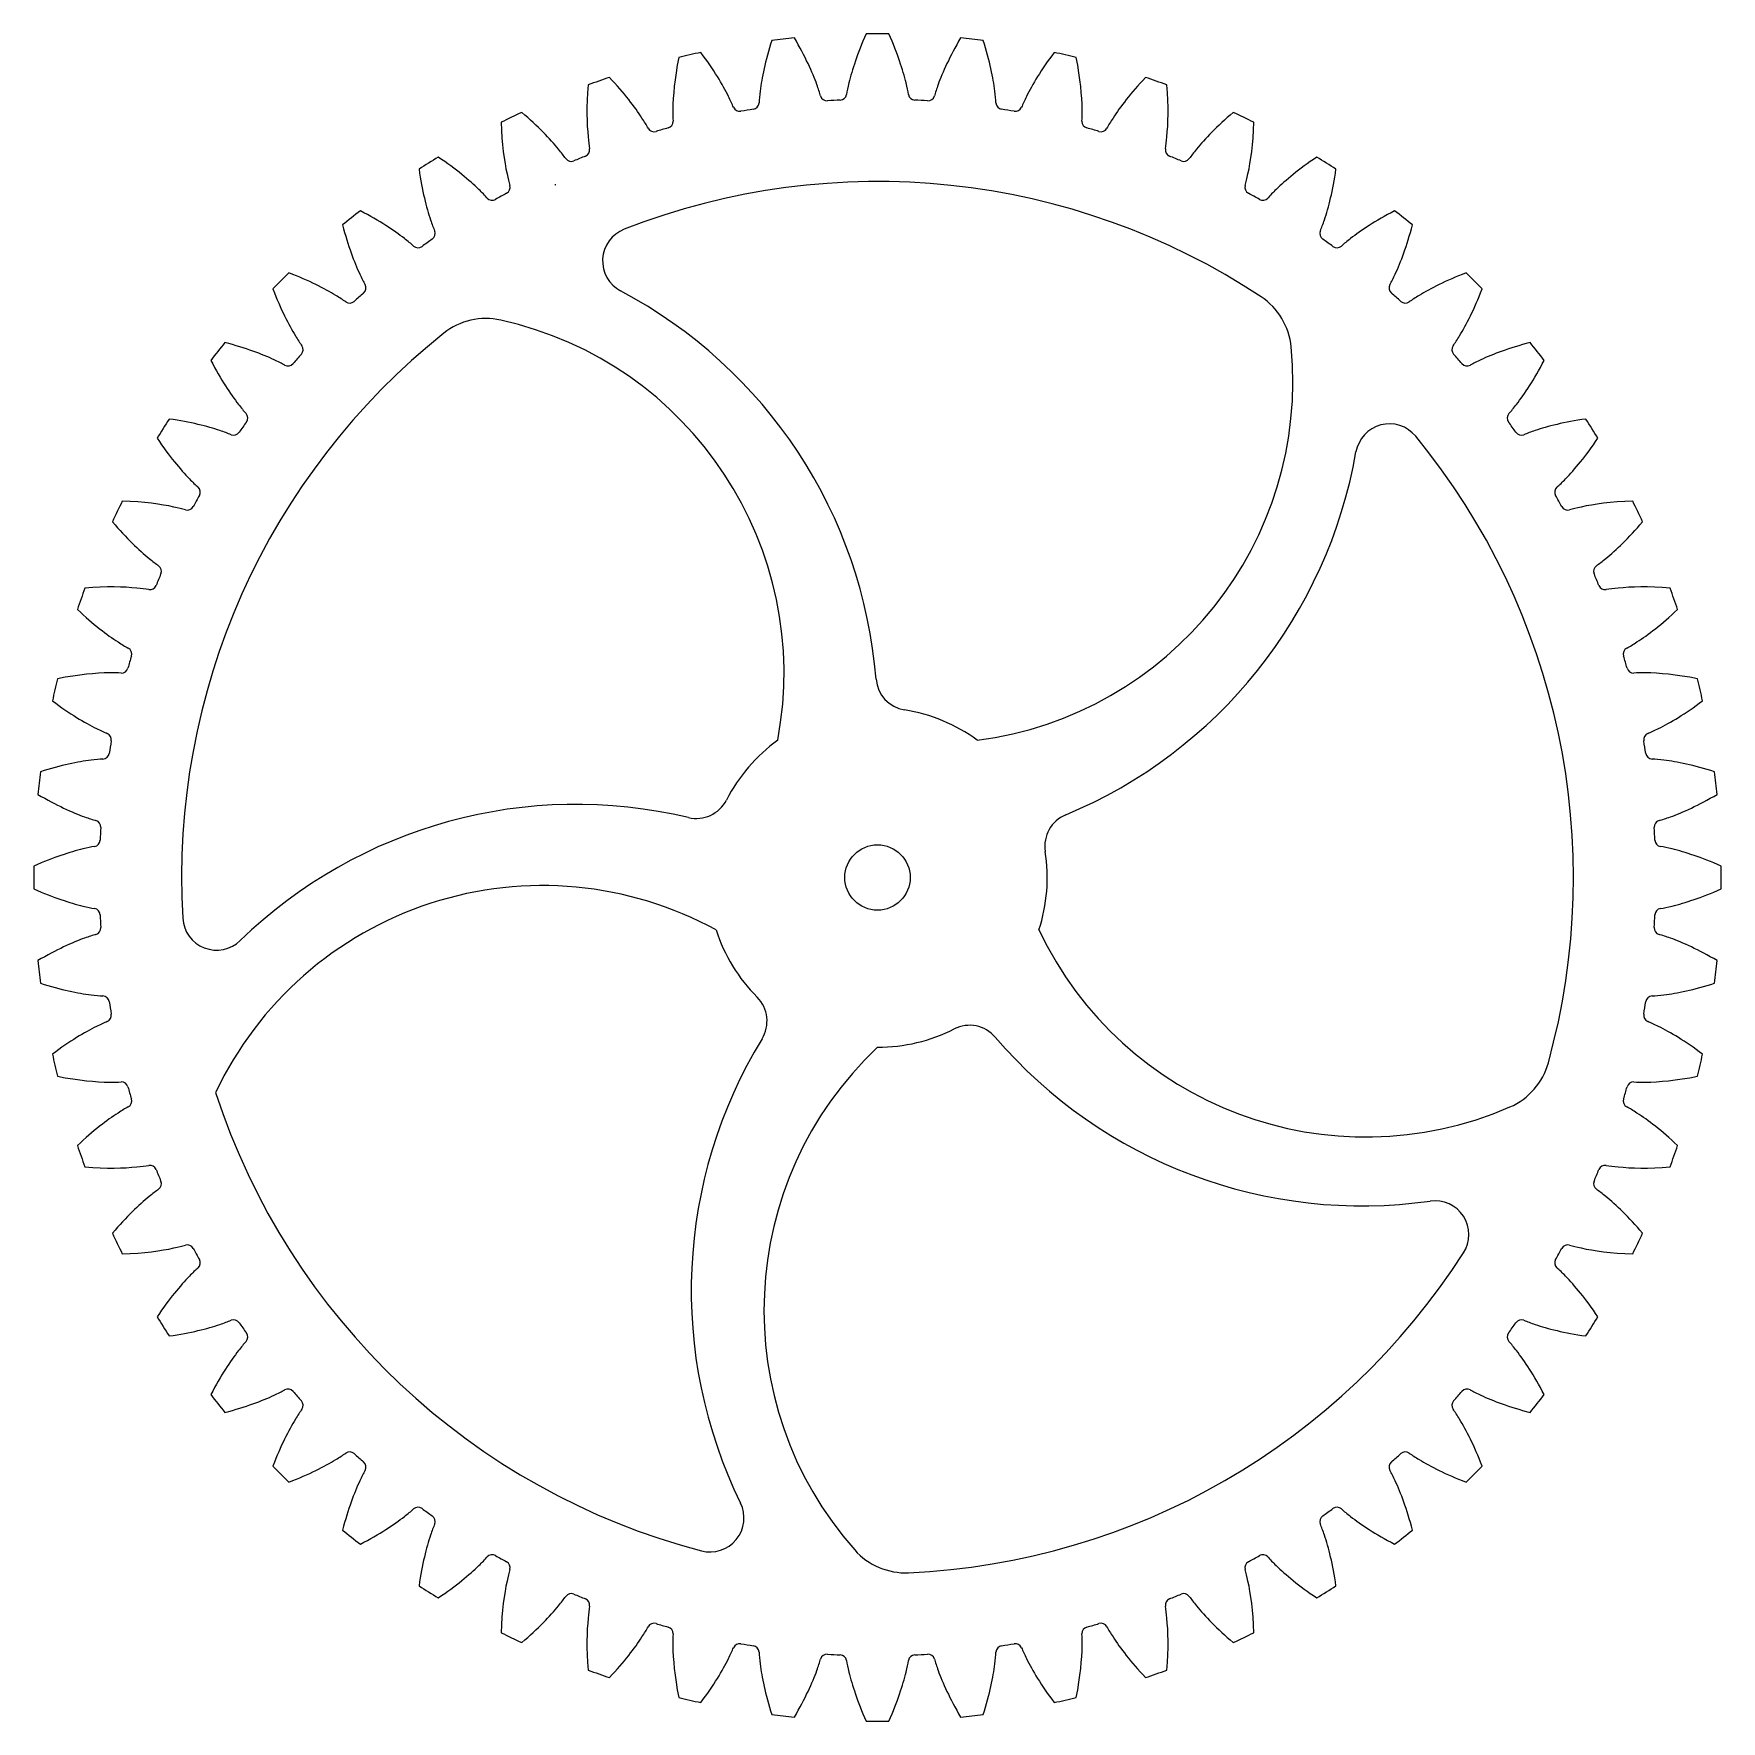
# Model space of a CAD drawing. Header units: millimetres. Extents: x -49.7 to 49.7, y 10.3 to 109.7.
import ezdxf

# ---------------------------------------------------------------- set-up
doc = ezdxf.new("R2010")
doc.units = ezdxf.units.MM
doc.layers.get('0').update_dxf_attribs({"linetype": 'CONTINUOUS'})

msp = doc.modelspace()

# ---------------------------------------------------------------- linework, layer by layer
msp.add_circle((0, 60), 1.925)
for centre, radius, start, end in [((0, 60), 49.707, 95.65641, 97.20073), ((0, 60), 49.707, 89.22784, 90.77216), ((0, 60), 49.707, 82.79927, 84.34359), ((0, 60), 49.707, 102.08498, 103.6293), ((0, 60), 49.707, 76.3707, 77.91502), ((0, 60), 49.707, 108.51355, 110.05788), ((0, 60), 49.707, 69.94212, 71.48645), ((-7.378, 105.657), 0.4, 279.17994, 356.35907), ((-2.966, 106.154), 0.4, 196.49808, 273.6772), ((0, 60), 45.85, 92.7513, 93.67727), ((-2.22, 106.196), 0.4, 272.75137, 349.9305), ((2.22, 106.196), 0.4, 190.0695, 267.24863), ((0, 60), 45.85, 86.32273, 87.2487), ((2.966, 106.154), 0.4, 266.3228, 343.50192), ((7.378, 105.657), 0.4, 183.64093, 260.82006), ((0, 60), 49.707, 114.94212, 116.48645), ((-12.444, 104.544), 0.4, -74.39149, 2.78764), ((-8.115, 105.532), 0.4, 202.92665, 280.10578), ((0, 60), 45.85, 99.17987, 100.10584), ((0, 60), 45.85, 79.89416, 80.82013), ((8.115, 105.532), 0.4, 259.89422, 337.07335), ((12.444, 104.544), 0.4, 177.21236, 254.39149), ((0, 60), 49.707, 63.51355, 65.05788), ((-13.162, 104.337), 0.4, 209.35522, 286.53435), ((0, 60), 45.85, 105.60844, 106.53442), ((0, 60), 45.85, 73.46558, 74.39156), ((13.162, 104.337), 0.4, 253.46565, 330.64478), ((0, 60), 49.707, 121.3707, 122.91502), ((0, 60), 45.85, 112.03701, 112.96299), ((-17.353, 102.871), 0.4, -67.96292, 9.21621), ((17.353, 102.871), 0.4, 170.78379, 247.96292), ((0, 60), 45.85, 67.03701, 67.96299), ((0, 60), 49.707, 57.08498, 58.6293), ((-18.044, 102.585), 0.4, 215.78379, 292.96292), ((18.044, 102.585), 0.4, 247.03708, 324.21621), ((-22.044, 100.658), 0.4, -61.53435, 15.64478), ((-18.812, 100.44), 0.4, 110.28259, 120.32262), ((0, 60), 41, 56.56078, 111.34786), ((22.044, 100.658), 0.4, 164.35522, 241.53435), ((-22.698, 100.297), 0.4, 222.21236, 299.39149), ((0, 60), 45.85, 118.46558, 119.39156), ((0, 60), 45.85, 60.60844, 61.53442), ((22.698, 100.297), 0.4, 240.60851, 317.78764), ((0, 60), 49.707, 127.79927, 129.34359), ((0, 60), 49.707, 50.65641, 52.20073), ((0, 60), 45.85, 124.89416, 125.82013), ((-26.458, 97.934), 0.4, -55.10578, 22.07335), ((-14.197, 96.324), 2, 111.34786, 242.11014), ((26.458, 97.934), 0.4, 157.92665, 235.10578), ((0, 60), 45.85, 54.17987, 55.10584), ((-27.067, 97.502), 0.4, 228.64093, 305.82006), ((27.067, 97.502), 0.4, 234.17994, 311.35907), ((0, 60), 49.707, 134.22784, 135.77216), ((0, 60), 49.707, 44.22784, 45.77216), ((-30.539, 94.734), 0.4, -48.6772, 28.50192), ((-28.438, 69.416), 28.444, 4.58009, 62.11014), ((30.539, 94.734), 0.4, 151.49808, 228.6772), ((-31.096, 94.235), 0.4, 235.0695, 312.24863), ((0, 60), 45.85, 131.32273, 132.2487), ((20.389, 90.875), 4, 5.48156, 56.56078), ((0, 60), 45.85, 47.7513, 48.67727), ((31.096, 94.235), 0.4, 227.75137, 304.9305), ((-23.064, 88.932), 4, 77.48156, 128.56078), ((-26.815, 72.038), 21.306, -10.67711, 77.48156), ((0, 60), 41, 128.56078, 183.34786), ((0, 60), 49.707, 140.65641, 142.20073), ((0, 60), 49.707, 37.79927, 39.34359), ((0, 60), 45.85, 137.7513, 138.67727), ((-34.235, 91.096), 0.4, -42.24863, 34.9305), ((3.162, 89.222), 21.306, -82.67711, 5.48156), ((34.235, 91.096), 0.4, 145.0695, 222.24863), ((0, 60), 45.85, 41.32273, 42.2487), ((-34.734, 90.539), 0.4, 241.49808, 318.6772), ((34.734, 90.539), 0.4, 221.3228, 298.50192), ((0, 60), 49.707, 147.08498, 148.6293), ((0, 60), 45.85, 144.17987, 145.10584), ((-37.502, 87.067), 0.4, -35.82006, 41.35907), ((30.159, 84.727), 2, 39.34786, 170.11014), ((37.502, 87.067), 0.4, 138.64093, 215.82006), ((0, 60), 45.85, 34.89416, 35.82013), ((0, 60), 49.707, 31.3707, 32.91502), ((-37.934, 86.458), 0.4, 247.92665, 325.10578), ((0, 60), 41, -15.43922, 39.34786), ((37.934, 86.458), 0.4, 214.89422, 292.07335), ((0.167, 89.956), 28.444, 292.58009, 350.11014), ((-40.297, 82.698), 0.4, -29.39149, 47.78764), ((40.297, 82.698), 0.4, 132.21236, 209.39149), ((0, 60), 49.707, 153.51355, 155.05788), ((-40.658, 82.044), 0.4, 254.35522, 331.53435), ((0, 60), 45.85, 150.60844, 151.53442), ((0, 60), 45.85, 28.46558, 29.39156), ((40.658, 82.044), 0.4, 208.46565, 285.64478), ((0, 60), 49.707, 24.94212, 26.48645), ((0, 60), 45.85, 157.03701, 157.96299), ((-42.585, 78.044), 0.4, -22.96292, 54.21621), ((42.585, 78.044), 0.4, 125.78379, 202.96292), ((0, 60), 45.85, 22.03701, 22.96299), ((0, 60), 49.707, 159.94212, 161.48645), ((-42.871, 77.353), 0.4, 260.78379, 337.96292), ((42.871, 77.353), 0.4, 202.03708, 279.21621), ((0, 60), 49.707, 18.51355, 20.05788), ((0, 60), 45.85, 163.46558, 164.39156), ((-44.337, 73.162), 0.4, -16.53435, 60.64478), ((44.337, 73.162), 0.4, 119.35522, 196.53435), ((0, 60), 45.85, 15.60844, 16.53442), ((0, 60), 49.707, 166.3707, 167.91502), ((-44.544, 72.444), 0.4, 267.21236, 344.39149), ((1.909, 71.847), 2, 184.58009, 260.8474), ((44.544, 72.444), 0.4, 195.60851, 272.78764), ((0, 60), 49.707, 12.08498, 13.6293), ((0, 60), 10, 54, 80.8474), ((-45.532, 68.115), 0.4, -10.10578, 67.07335), ((0, 60), 45.85, 169.89416, 170.82013), ((0, 60), 10, 126, 152.8474), ((45.532, 68.115), 0.4, 112.92665, 190.10578), ((0, 60), 45.85, 9.17987, 10.10584), ((-45.657, 67.378), 0.4, 273.64093, 350.82006), ((45.657, 67.378), 0.4, 189.17994, 266.35907), ((0, 60), 49.707, 172.79927, 174.34359), ((0, 60), 49.707, 5.65641, 7.20073), ((-17.743, 35.864), 28.444, 76.58009, 134.11014), ((-10.678, 65.476), 2, 256.58009, 332.8474), ((11.857, 61.846), 2, 112.58009, 188.8474), ((-46.154, 62.966), 0.4, -3.6772, 73.50192), ((0, 60), 45.85, 176.32273, 177.2487), ((46.154, 62.966), 0.4, 106.49808, 183.6772), ((0, 60), 45.85, 2.7513, 3.67727), ((-46.196, 62.22), 0.4, 280.0695, 357.24863), ((46.196, 62.22), 0.4, 182.75137, 259.9305), ((0, 60), 49.707, 179.22784, 180.77216), ((0, 60), 10, -18, 8.8474), ((0, 60), 49.707, -0.77216, 0.77216), ((-19.735, 38.217), 21.306, 61.32289, 154.67711), ((-46.196, 57.78), 0.4, 2.75137, 79.9305), ((0, 60), 45.85, 182.7513, 183.67727), ((0, 60), 45.85, 356.32273, 357.2487), ((46.196, 57.78), 0.4, 100.0695, 177.24863), ((-46.154, 57.034), 0.4, -73.50192, 3.6772), ((-38.933, 57.722), 2, 183.34786, 314.11014), ((0, 60), 10, 198, 224.8474), ((28.769, 66.023), 21.306, 205.32289, 293.48156), ((46.154, 57.034), 0.4, 176.3228, 253.50192), ((0, 60), 49.707, 185.65641, 187.20073), ((0, 60), 49.707, 352.79927, 354.34359), ((-45.657, 52.622), 0.4, 9.17994, 86.35907), ((-8.508, 51.537), 2, -31.41991, 44.8474), ((45.657, 52.622), 0.4, 93.64093, 170.82006), ((-45.532, 51.885), 0.4, -67.07335, 10.10578), ((0, 60), 45.85, 189.17987, 190.10584), ((45.532, 51.885), 0.4, 169.89422, 247.07335), ((0, 60), 45.85, 349.89416, 350.82013), ((0, 60), 10, 270, 296.8474), ((5.419, 49.293), 2, 40.58009, 116.8474), ((17.472, 35.667), 28.444, 148.58009, 206.11014), ((14.618, 34.5), 21.306, 133.32289, 221.48156), ((28.542, 69.098), 28.444, 220.58009, 278.11014), ((0, 60), 49.707, 192.08498, 193.6293), ((35.665, 50.15), 4, 293.48156, 344.56078), ((0, 60), 49.707, 346.3707, 347.91502), ((-44.544, 47.556), 0.4, 15.60851, 92.78764), ((44.544, 47.556), 0.4, 87.21236, 164.39149), ((0, 60), 45.85, 195.60844, 196.53442), ((-44.337, 46.838), 0.4, -60.64478, 16.53435), ((0, 60), 41, 198, 255.34786), ((44.337, 46.838), 0.4, 163.46565, 240.64478), ((0, 60), 45.85, 343.46558, 344.39156), ((0, 60), 49.707, 198.51355, 200.05788), ((0, 60), 49.707, 339.94212, 341.48645), ((-42.871, 42.647), 0.4, 22.03708, 99.21621), ((0, 60), 45.85, 202.03701, 202.96299), ((0, 60), 45.85, 337.03701, 337.96299), ((42.871, 42.647), 0.4, 80.78379, 157.96292), ((-42.585, 41.956), 0.4, -54.21621, 22.96292), ((42.585, 41.956), 0.4, 157.03708, 234.21621), ((32.837, 38.958), 2, -32.65214, 98.11014), ((0, 60), 49.707, 204.94212, 206.48645), ((0, 60), 49.707, 333.51355, 335.05788), ((-40.658, 37.956), 0.4, 28.46565, 105.64478), ((0, 60), 45.85, 208.46558, 209.39156), ((0, 60), 41, 272.56078, 327.34786), ((0, 60), 45.85, 330.60844, 331.53442), ((40.658, 37.956), 0.4, 74.35522, 151.53435), ((-40.297, 37.302), 0.4, -47.78764, 29.39149), ((40.297, 37.302), 0.4, 150.60851, 227.78764), ((0, 60), 49.707, 211.3707, 212.91502), ((-37.934, 33.542), 0.4, 34.89422, 112.07335), ((37.934, 33.542), 0.4, 67.92665, 145.10578), ((0, 60), 49.707, 327.08498, 328.6293), ((0, 60), 45.85, 214.89416, 215.82013), ((-37.502, 32.933), 0.4, -41.35907, 35.82006), ((37.502, 32.933), 0.4, 144.17994, 221.35907), ((0, 60), 45.85, 324.17987, 325.10584), ((-34.734, 29.461), 0.4, 41.3228, 118.50192), ((34.734, 29.461), 0.4, 61.49808, 138.6772), ((0, 60), 49.707, 217.79927, 219.34359), ((0, 60), 45.85, 221.32273, 222.2487), ((-34.235, 28.904), 0.4, -34.9305, 42.24863), ((34.235, 28.904), 0.4, 137.75137, 214.9305), ((0, 60), 45.85, 317.7513, 318.67727), ((0, 60), 49.707, 320.65641, 322.20073), ((-31.096, 25.765), 0.4, 47.75137, 124.9305), ((0, 60), 45.85, 227.7513, 228.67727), ((0, 60), 45.85, 311.32273, 312.2487), ((31.096, 25.765), 0.4, 55.0695, 132.24863), ((0, 60), 49.707, 224.22784, 225.77216), ((-30.539, 25.266), 0.4, -28.50192, 48.6772), ((30.539, 25.266), 0.4, 131.3228, 208.50192), ((0, 60), 49.707, 314.22784, 315.77216), ((-27.067, 22.498), 0.4, 54.17994, 131.35907), ((-9.865, 22.268), 2, -104.65214, 26.11014), ((27.067, 22.498), 0.4, 48.64093, 125.82006), ((0, 60), 45.85, 234.17987, 235.10584), ((-26.458, 22.066), 0.4, -22.07335, 55.10578), ((26.458, 22.066), 0.4, 124.89422, 202.07335), ((0, 60), 45.85, 304.89416, 305.82013), ((0, 60), 49.707, 230.65641, 232.20073), ((0, 60), 49.707, 307.79927, 309.34359), ((-22.698, 19.703), 0.4, 60.60851, 137.78764), ((0, 60), 45.85, 240.60844, 241.53442), ((1.653, 23.037), 4, 221.48156, 272.56078), ((0, 60), 45.85, 298.46558, 299.39156), ((22.698, 19.703), 0.4, 42.21236, 119.39149), ((-22.044, 19.342), 0.4, -15.64478, 61.53435), ((22.044, 19.342), 0.4, 118.46565, 195.64478), ((0, 60), 49.707, 237.08498, 238.6293), ((0, 60), 49.707, 301.3707, 302.91502), ((-18.044, 17.415), 0.4, 67.03708, 144.21621), ((0, 60), 45.85, 247.03701, 247.96299), ((-17.353, 17.129), 0.4, -9.21621, 67.96292), ((17.353, 17.129), 0.4, 112.03708, 189.21621), ((0, 60), 45.85, 292.03701, 292.96299), ((18.044, 17.415), 0.4, 35.78379, 112.96292), ((-13.162, 15.663), 0.4, 73.46565, 150.64478), ((0, 60), 45.85, 253.46558, 254.39156), ((0, 60), 45.85, 285.60844, 286.53442), ((13.162, 15.663), 0.4, 29.35522, 106.53435), ((0, 60), 49.707, 243.51355, 245.05788), ((-12.444, 15.456), 0.4, -2.78764, 74.39149), ((12.444, 15.456), 0.4, 105.60851, 182.78764), ((0, 60), 49.707, 294.94212, 296.48645), ((-8.115, 14.468), 0.4, 79.89422, 157.07335), ((0, 60), 45.85, 259.89416, 260.82013), ((-7.378, 14.343), 0.4, 3.64093, 80.82006), ((-2.966, 13.846), 0.4, 86.3228, 163.50192), ((0, 60), 45.85, 266.32273, 267.2487), ((-2.22, 13.804), 0.4, 10.0695, 87.24863), ((2.22, 13.804), 0.4, 92.75137, 169.9305), ((0, 60), 45.85, 272.7513, 273.67727), ((2.966, 13.846), 0.4, 16.49808, 93.6772), ((7.378, 14.343), 0.4, 99.17994, 176.35907), ((0, 60), 45.85, 279.17987, 280.10584), ((8.115, 14.468), 0.4, 22.92665, 100.10578), ((0, 60), 49.707, 249.94212, 251.48645), ((0, 60), 49.707, 288.51355, 290.05788), ((0, 60), 49.707, 256.3707, 257.91502), ((0, 60), 49.707, 282.08498, 283.6293), ((0, 60), 49.707, 262.79927, 264.34359), ((0, 60), 49.707, 269.22784, 270.77216), ((0, 60), 49.707, 275.65641, 277.20073)]:
    msp.add_arc(centre, radius, start, end)
for points in [[(-3.571, 106.708), (-3.836, 107.432), (-4.251, 108.365), (-4.899, 109.465)], [(-0.67, 109.702), (-1.191, 108.537), (-1.499, 107.563), (-1.681, 106.814)], [(1.681, 106.814), (1.499, 107.563), (1.191, 108.537), (0.67, 109.702)], [(4.899, 109.465), (4.251, 108.365), (3.836, 107.432), (3.571, 106.708)], [(-8.778, 106.014), (-9.122, 106.704), (-9.64, 107.585), (-10.407, 108.605)], [(-6.231, 109.315), (-6.618, 108.099), (-6.815, 107.096), (-6.912, 106.331)], [(6.912, 106.331), (6.815, 107.096), (6.618, 108.099), (6.231, 109.315)], [(10.407, 108.605), (9.64, 107.585), (9.122, 106.704), (8.778, 106.014)], [(-11.713, 108.307), (-11.961, 107.055), (-12.045, 106.037), (-12.056, 105.266)], [(12.056, 105.266), (12.045, 106.037), (11.961, 107.055), (11.713, 108.307)], [(-17.048, 106.692), (-17.155, 105.42), (-17.124, 104.399), (-17.048, 103.632)], [(-13.875, 104.742), (-14.294, 105.389), (-14.907, 106.207), (-15.783, 107.134)], [(-3.35, 106.041), (-3.408, 106.237), (-3.48, 106.46), (-3.571, 106.708)], [(-1.681, 106.814), (-1.743, 106.557), (-1.79, 106.328), (-1.826, 106.126)], [(1.826, 106.126), (1.79, 106.328), (1.743, 106.557), (1.681, 106.814)], [(3.571, 106.708), (3.48, 106.46), (3.408, 106.237), (3.35, 106.041)], [(15.783, 107.134), (14.907, 106.207), (14.294, 105.389), (13.875, 104.742)], [(17.048, 103.632), (17.124, 104.399), (17.155, 105.42), (17.048, 106.692)], [(-8.484, 105.376), (-8.563, 105.565), (-8.66, 105.778), (-8.778, 106.014)], [(-6.912, 106.331), (-6.945, 106.069), (-6.966, 105.836), (-6.979, 105.632)], [(6.979, 105.632), (6.966, 105.836), (6.945, 106.069), (6.912, 106.331)], [(8.778, 106.014), (8.66, 105.778), (8.563, 105.565), (8.484, 105.376)], [(-22.169, 104.489), (-22.132, 103.214), (-21.988, 102.202), (-21.826, 101.449)], [(-18.797, 102.907), (-19.286, 103.503), (-19.987, 104.247), (-20.961, 105.071)], [(-13.511, 104.141), (-13.611, 104.32), (-13.731, 104.52), (-13.875, 104.742)], [(-12.056, 105.266), (-12.059, 105.002), (-12.054, 104.768), (-12.044, 104.563)], [(12.044, 104.563), (12.054, 104.768), (12.059, 105.002), (12.056, 105.266)], [(13.875, 104.742), (13.731, 104.52), (13.611, 104.32), (13.511, 104.141)], [(20.961, 105.071), (19.987, 104.247), (19.286, 103.503), (18.797, 102.907)], [(21.826, 101.449), (21.988, 102.202), (22.132, 103.214), (22.169, 104.489)], [(-17.048, 103.632), (-17.022, 103.369), (-16.991, 103.137), (-16.958, 102.935)], [(16.958, 102.935), (16.991, 103.137), (17.022, 103.369), (17.048, 103.632)], [(-23.483, 100.533), (-24.036, 101.07), (-24.815, 101.731), (-25.876, 102.44)], [(-18.368, 102.351), (-18.488, 102.517), (-18.63, 102.703), (-18.797, 102.907)], [(18.797, 102.907), (18.63, 102.703), (18.488, 102.517), (18.368, 102.351)], [(25.876, 102.44), (24.815, 101.731), (24.036, 101.07), (23.483, 100.533)], [(-27.01, 101.728), (-26.831, 100.464), (-26.574, 99.475), (-26.33, 98.744)], [(-21.826, 101.449), (-21.771, 101.19), (-21.714, 100.963), (-21.659, 100.766)], [(21.659, 100.766), (21.714, 100.963), (21.771, 101.19), (21.826, 101.449)], [(26.33, 98.744), (26.574, 99.475), (26.831, 100.464), (27.01, 101.728)], [(-22.994, 100.028), (-23.132, 100.18), (-23.294, 100.349), (-23.483, 100.533)], [(23.483, 100.533), (23.294, 100.349), (23.132, 100.18), (22.994, 100.028)], [(-31.513, 98.441), (-31.193, 97.206), (-30.827, 96.252), (-30.502, 95.553)], [(-27.874, 97.649), (-28.483, 98.121), (-29.332, 98.69), (-30.465, 99.276)], [(-26.33, 98.744), (-26.246, 98.494), (-26.164, 98.274), (-26.087, 98.085)], [(26.087, 98.085), (26.164, 98.274), (26.246, 98.494), (26.33, 98.744)], [(30.465, 99.276), (29.332, 98.69), (28.483, 98.121), (27.874, 97.649)], [(30.502, 95.553), (30.827, 96.252), (31.193, 97.206), (31.513, 98.441)], [(-27.332, 97.202), (-27.485, 97.337), (-27.665, 97.487), (-27.874, 97.649)], [(27.874, 97.649), (27.665, 97.487), (27.485, 97.337), (27.332, 97.202)], [(-31.914, 94.291), (-32.572, 94.692), (-33.479, 95.163), (-34.671, 95.618)], [(-30.502, 95.553), (-30.391, 95.313), (-30.285, 95.104), (-30.187, 94.924)], [(30.187, 94.924), (30.285, 95.104), (30.391, 95.313), (30.502, 95.553)], [(34.671, 95.618), (33.479, 95.163), (32.572, 94.692), (31.914, 94.291)], [(-35.618, 94.671), (-35.163, 93.479), (-34.692, 92.572), (-34.291, 91.914)], [(34.291, 91.914), (34.692, 92.572), (35.163, 93.479), (35.618, 94.671)], [(-31.325, 93.908), (-31.493, 94.025), (-31.688, 94.154), (-31.914, 94.291)], [(31.914, 94.291), (31.688, 94.154), (31.493, 94.025), (31.325, 93.908)], [(-35.553, 90.502), (-36.252, 90.827), (-37.206, 91.193), (-38.441, 91.513)], [(-34.291, 91.914), (-34.154, 91.688), (-34.025, 91.493), (-33.908, 91.325)], [(33.908, 91.325), (34.025, 91.493), (34.154, 91.688), (34.291, 91.914)], [(38.441, 91.513), (37.206, 91.193), (36.252, 90.827), (35.553, 90.502)], [(-34.924, 90.187), (-35.104, 90.285), (-35.313, 90.391), (-35.553, 90.502)], [(35.553, 90.502), (35.313, 90.391), (35.104, 90.285), (34.924, 90.187)], [(-39.276, 90.465), (-38.69, 89.332), (-38.121, 88.483), (-37.649, 87.874)], [(37.649, 87.874), (38.121, 88.483), (38.69, 89.332), (39.276, 90.465)], [(-37.649, 87.874), (-37.487, 87.665), (-37.337, 87.485), (-37.202, 87.332)], [(37.202, 87.332), (37.337, 87.485), (37.487, 87.665), (37.649, 87.874)], [(-38.744, 86.33), (-39.475, 86.574), (-40.464, 86.831), (-41.728, 87.01)], [(41.728, 87.01), (40.464, 86.831), (39.475, 86.574), (38.744, 86.33)], [(-42.44, 85.876), (-41.731, 84.815), (-41.07, 84.036), (-40.533, 83.483)], [(-38.085, 86.087), (-38.274, 86.164), (-38.494, 86.246), (-38.744, 86.33)], [(38.744, 86.33), (38.494, 86.246), (38.274, 86.164), (38.085, 86.087)], [(40.533, 83.483), (41.07, 84.036), (41.731, 84.815), (42.44, 85.876)], [(-40.533, 83.483), (-40.349, 83.294), (-40.18, 83.132), (-40.028, 82.994)], [(40.028, 82.994), (40.18, 83.132), (40.349, 83.294), (40.533, 83.483)], [(-41.449, 81.826), (-42.202, 81.988), (-43.214, 82.132), (-44.489, 82.169)], [(-40.766, 81.659), (-40.963, 81.714), (-41.19, 81.771), (-41.449, 81.826)], [(41.449, 81.826), (41.19, 81.771), (40.963, 81.714), (40.766, 81.659)], [(44.49, 82.169), (43.214, 82.132), (42.202, 81.988), (41.449, 81.826)], [(-45.071, 80.961), (-44.247, 79.987), (-43.503, 79.286), (-42.907, 78.797)], [(42.907, 78.797), (43.503, 79.286), (44.247, 79.987), (45.071, 80.961)], [(-42.907, 78.797), (-42.703, 78.63), (-42.517, 78.488), (-42.351, 78.368)], [(42.351, 78.368), (42.517, 78.488), (42.703, 78.63), (42.907, 78.797)], [(-43.632, 77.048), (-44.399, 77.124), (-45.42, 77.155), (-46.692, 77.048)], [(-42.935, 76.958), (-43.137, 76.991), (-43.369, 77.022), (-43.632, 77.048)], [(43.632, 77.048), (43.369, 77.022), (43.137, 76.991), (42.935, 76.958)], [(46.692, 77.048), (45.42, 77.155), (44.399, 77.124), (43.632, 77.048)], [(-47.134, 75.783), (-46.207, 74.907), (-45.389, 74.294), (-44.742, 73.875)], [(44.742, 73.875), (45.389, 74.294), (46.207, 74.907), (47.134, 75.783)], [(-44.742, 73.875), (-44.52, 73.731), (-44.32, 73.611), (-44.141, 73.511)], [(44.141, 73.511), (44.32, 73.611), (44.52, 73.731), (44.742, 73.875)], [(-45.266, 72.056), (-46.037, 72.045), (-47.055, 71.961), (-48.307, 71.713)], [(-44.563, 72.044), (-44.768, 72.054), (-45.002, 72.059), (-45.266, 72.056)], [(45.266, 72.056), (45.002, 72.059), (44.768, 72.054), (44.563, 72.044)], [(48.307, 71.713), (47.055, 71.961), (46.037, 72.045), (45.266, 72.056)], [(-48.605, 70.407), (-47.585, 69.64), (-46.704, 69.122), (-46.014, 68.778)], [(46.014, 68.778), (46.704, 69.122), (47.585, 69.64), (48.605, 70.407)], [(-46.014, 68.778), (-45.778, 68.66), (-45.565, 68.563), (-45.376, 68.484)], [(45.376, 68.484), (45.565, 68.563), (45.778, 68.66), (46.014, 68.778)], [(-46.331, 66.912), (-47.096, 66.815), (-48.099, 66.618), (-49.315, 66.231)], [(-45.632, 66.979), (-45.836, 66.966), (-46.069, 66.945), (-46.331, 66.912)], [(46.331, 66.912), (46.069, 66.945), (45.836, 66.966), (45.632, 66.979)], [(49.315, 66.231), (48.099, 66.618), (47.096, 66.815), (46.331, 66.912)], [(-49.465, 64.899), (-48.365, 64.251), (-47.432, 63.836), (-46.708, 63.571)], [(46.708, 63.571), (47.432, 63.836), (48.365, 64.251), (49.465, 64.899)], [(-46.708, 63.571), (-46.46, 63.48), (-46.237, 63.408), (-46.041, 63.35)], [(46.041, 63.35), (46.237, 63.408), (46.46, 63.48), (46.708, 63.571)], [(-46.814, 61.681), (-47.563, 61.499), (-48.537, 61.191), (-49.702, 60.67)], [(-46.126, 61.826), (-46.328, 61.79), (-46.557, 61.743), (-46.814, 61.681)], [(46.814, 61.681), (46.557, 61.743), (46.328, 61.79), (46.126, 61.826)], [(49.702, 60.67), (48.537, 61.191), (47.563, 61.499), (46.814, 61.681)], [(-49.702, 59.33), (-48.537, 58.809), (-47.563, 58.501), (-46.814, 58.319)], [(46.814, 58.319), (47.563, 58.501), (48.537, 58.809), (49.702, 59.33)], [(-46.814, 58.319), (-46.557, 58.257), (-46.328, 58.21), (-46.126, 58.174)], [(46.126, 58.174), (46.328, 58.21), (46.557, 58.257), (46.814, 58.319)], [(-46.708, 56.429), (-47.432, 56.164), (-48.365, 55.749), (-49.465, 55.101)], [(-46.041, 56.65), (-46.237, 56.592), (-46.46, 56.52), (-46.708, 56.429)], [(46.708, 56.429), (46.46, 56.52), (46.237, 56.592), (46.041, 56.65)], [(49.465, 55.101), (48.365, 55.749), (47.432, 56.164), (46.708, 56.429)], [(-49.315, 53.769), (-48.099, 53.382), (-47.096, 53.185), (-46.331, 53.088)], [(46.331, 53.088), (47.096, 53.185), (48.099, 53.382), (49.315, 53.769)], [(-46.331, 53.088), (-46.069, 53.055), (-45.836, 53.034), (-45.632, 53.021)], [(45.632, 53.021), (45.836, 53.034), (46.069, 53.055), (46.331, 53.088)], [(-46.014, 51.222), (-46.704, 50.878), (-47.585, 50.36), (-48.605, 49.593)], [(-45.376, 51.516), (-45.565, 51.437), (-45.778, 51.34), (-46.014, 51.222)], [(46.014, 51.222), (45.778, 51.34), (45.565, 51.437), (45.376, 51.516)], [(48.605, 49.593), (47.585, 50.36), (46.704, 50.878), (46.014, 51.222)], [(-48.307, 48.287), (-47.055, 48.039), (-46.037, 47.955), (-45.266, 47.944)], [(-45.266, 47.944), (-45.002, 47.941), (-44.768, 47.946), (-44.563, 47.956)], [(44.563, 47.956), (44.768, 47.946), (45.002, 47.941), (45.266, 47.944)], [(45.266, 47.944), (46.037, 47.955), (47.055, 48.039), (48.307, 48.287)], [(-44.742, 46.125), (-45.389, 45.706), (-46.207, 45.093), (-47.134, 44.217)], [(-44.141, 46.489), (-44.32, 46.389), (-44.52, 46.269), (-44.742, 46.125)], [(44.742, 46.125), (44.52, 46.269), (44.32, 46.389), (44.141, 46.489)], [(47.134, 44.217), (46.207, 45.093), (45.389, 45.706), (44.742, 46.125)], [(-46.692, 42.952), (-45.42, 42.845), (-44.399, 42.876), (-43.632, 42.952)], [(-43.632, 42.952), (-43.369, 42.978), (-43.137, 43.009), (-42.935, 43.042)], [(42.935, 43.042), (43.137, 43.009), (43.369, 42.978), (43.632, 42.952)], [(43.632, 42.952), (44.399, 42.876), (45.42, 42.845), (46.692, 42.952)], [(-42.907, 41.203), (-43.503, 40.714), (-44.247, 40.013), (-45.071, 39.039)], [(-42.351, 41.632), (-42.517, 41.512), (-42.703, 41.37), (-42.907, 41.203)], [(42.907, 41.203), (42.703, 41.37), (42.517, 41.512), (42.351, 41.632)], [(45.071, 39.039), (44.247, 40.013), (43.503, 40.714), (42.907, 41.203)], [(-44.489, 37.831), (-43.214, 37.868), (-42.202, 38.012), (-41.449, 38.174)], [(-41.449, 38.174), (-41.19, 38.229), (-40.963, 38.286), (-40.766, 38.341)], [(40.766, 38.341), (40.963, 38.286), (41.19, 38.229), (41.449, 38.174)], [(41.449, 38.174), (42.202, 38.012), (43.214, 37.868), (44.49, 37.831)], [(-40.028, 37.006), (-40.18, 36.868), (-40.349, 36.706), (-40.533, 36.517)], [(40.533, 36.517), (40.349, 36.706), (40.18, 36.868), (40.028, 37.006)], [(-40.533, 36.517), (-41.07, 35.964), (-41.731, 35.185), (-42.44, 34.124)], [(42.44, 34.124), (41.731, 35.185), (41.07, 35.964), (40.533, 36.517)], [(-38.744, 33.67), (-38.494, 33.754), (-38.274, 33.836), (-38.085, 33.913)], [(38.085, 33.913), (38.274, 33.836), (38.494, 33.754), (38.744, 33.67)], [(-41.728, 32.99), (-40.464, 33.169), (-39.475, 33.426), (-38.744, 33.67)], [(38.744, 33.67), (39.475, 33.426), (40.464, 33.169), (41.728, 32.99)], [(-37.649, 32.126), (-38.121, 31.517), (-38.69, 30.668), (-39.276, 29.535)], [(-37.202, 32.668), (-37.337, 32.515), (-37.487, 32.335), (-37.649, 32.126)], [(37.649, 32.126), (37.487, 32.335), (37.337, 32.515), (37.202, 32.668)], [(39.276, 29.535), (38.69, 30.668), (38.121, 31.517), (37.649, 32.126)], [(-38.441, 28.487), (-37.206, 28.807), (-36.252, 29.173), (-35.553, 29.498)], [(-35.553, 29.498), (-35.313, 29.609), (-35.104, 29.715), (-34.924, 29.813)], [(34.924, 29.813), (35.104, 29.715), (35.313, 29.609), (35.553, 29.498)], [(35.553, 29.498), (36.252, 29.173), (37.206, 28.807), (38.441, 28.487)], [(-34.291, 28.086), (-34.692, 27.428), (-35.163, 26.521), (-35.618, 25.329)], [(-33.908, 28.675), (-34.025, 28.507), (-34.154, 28.312), (-34.291, 28.086)], [(34.291, 28.086), (34.154, 28.312), (34.025, 28.507), (33.908, 28.675)], [(35.618, 25.329), (35.163, 26.521), (34.692, 27.428), (34.291, 28.086)], [(-31.914, 25.709), (-31.688, 25.846), (-31.493, 25.975), (-31.325, 26.092)], [(31.325, 26.092), (31.493, 25.975), (31.688, 25.846), (31.914, 25.709)], [(-34.671, 24.382), (-33.479, 24.837), (-32.572, 25.308), (-31.914, 25.709)], [(-30.187, 25.076), (-30.285, 24.896), (-30.391, 24.687), (-30.502, 24.447)], [(30.502, 24.447), (30.391, 24.687), (30.285, 24.896), (30.187, 25.076)], [(31.914, 25.709), (32.572, 25.308), (33.479, 24.837), (34.671, 24.382)], [(-30.502, 24.447), (-30.827, 23.748), (-31.193, 22.794), (-31.513, 21.559)], [(31.513, 21.559), (31.193, 22.794), (30.827, 23.748), (30.502, 24.447)], [(-30.465, 20.724), (-29.332, 21.31), (-28.483, 21.879), (-27.874, 22.351)], [(-27.874, 22.351), (-27.665, 22.513), (-27.485, 22.663), (-27.332, 22.798)], [(-26.087, 21.915), (-26.164, 21.726), (-26.246, 21.506), (-26.33, 21.256)], [(26.33, 21.256), (26.246, 21.506), (26.164, 21.726), (26.087, 21.915)], [(27.332, 22.798), (27.485, 22.663), (27.665, 22.513), (27.874, 22.351)], [(27.874, 22.351), (28.483, 21.879), (29.332, 21.31), (30.465, 20.724)], [(-26.33, 21.256), (-26.574, 20.525), (-26.831, 19.536), (-27.01, 18.272)], [(27.01, 18.272), (26.831, 19.536), (26.574, 20.525), (26.33, 21.256)], [(-23.483, 19.467), (-23.294, 19.651), (-23.132, 19.82), (-22.994, 19.972)], [(22.994, 19.972), (23.132, 19.82), (23.294, 19.651), (23.483, 19.467)], [(-25.876, 17.56), (-24.815, 18.269), (-24.036, 18.93), (-23.483, 19.467)], [(-21.659, 19.234), (-21.714, 19.037), (-21.771, 18.81), (-21.826, 18.551)], [(21.826, 18.551), (21.771, 18.81), (21.714, 19.037), (21.659, 19.234)], [(23.483, 19.467), (24.036, 18.93), (24.815, 18.269), (25.876, 17.56)], [(-21.826, 18.551), (-21.988, 17.798), (-22.132, 16.786), (-22.169, 15.51)], [(22.169, 15.51), (22.132, 16.786), (21.988, 17.798), (21.826, 18.551)], [(-20.961, 14.929), (-19.987, 15.753), (-19.286, 16.497), (-18.797, 17.093)], [(-18.797, 17.093), (-18.63, 17.297), (-18.488, 17.483), (-18.368, 17.649)], [(-16.958, 17.065), (-16.991, 16.863), (-17.022, 16.631), (-17.048, 16.368)], [(17.048, 16.368), (17.022, 16.631), (16.991, 16.863), (16.958, 17.065)], [(18.368, 17.649), (18.488, 17.483), (18.63, 17.297), (18.797, 17.093)], [(18.797, 17.093), (19.286, 16.497), (19.987, 15.753), (20.961, 14.929)], [(-17.048, 16.368), (-17.124, 15.601), (-17.155, 14.58), (-17.048, 13.308)], [(17.048, 13.308), (17.155, 14.58), (17.124, 15.601), (17.048, 16.368)], [(-15.783, 12.866), (-14.907, 13.793), (-14.294, 14.611), (-13.875, 15.258)], [(-13.875, 15.258), (-13.731, 15.48), (-13.611, 15.68), (-13.511, 15.859)], [(-12.044, 15.437), (-12.054, 15.232), (-12.059, 14.998), (-12.056, 14.734)], [(12.056, 14.734), (12.059, 14.998), (12.054, 15.232), (12.044, 15.437)], [(13.511, 15.859), (13.611, 15.68), (13.731, 15.48), (13.875, 15.258)], [(13.875, 15.258), (14.294, 14.611), (14.907, 13.793), (15.783, 12.866)], [(-12.056, 14.734), (-12.045, 13.963), (-11.961, 12.945), (-11.713, 11.693)], [(-10.407, 11.395), (-9.64, 12.415), (-9.122, 13.296), (-8.778, 13.986)], [(-8.778, 13.986), (-8.66, 14.222), (-8.563, 14.435), (-8.484, 14.624)], [(-6.979, 14.368), (-6.966, 14.164), (-6.945, 13.931), (-6.912, 13.669)], [(-3.571, 13.292), (-3.48, 13.54), (-3.408, 13.763), (-3.35, 13.959)], [(3.35, 13.959), (3.408, 13.763), (3.48, 13.54), (3.571, 13.292)], [(6.912, 13.669), (6.945, 13.931), (6.966, 14.164), (6.979, 14.368)], [(8.484, 14.624), (8.563, 14.435), (8.66, 14.222), (8.778, 13.986)], [(8.778, 13.986), (9.122, 13.296), (9.64, 12.415), (10.407, 11.395)], [(11.713, 11.693), (11.961, 12.945), (12.045, 13.963), (12.056, 14.734)], [(-6.912, 13.669), (-6.815, 12.904), (-6.618, 11.901), (-6.231, 10.685)], [(-4.899, 10.535), (-4.251, 11.635), (-3.836, 12.568), (-3.571, 13.292)], [(-1.826, 13.874), (-1.79, 13.672), (-1.743, 13.443), (-1.681, 13.186)], [(-1.681, 13.186), (-1.499, 12.437), (-1.191, 11.463), (-0.67, 10.298)], [(0.67, 10.298), (1.191, 11.463), (1.499, 12.437), (1.681, 13.186)], [(1.681, 13.186), (1.743, 13.443), (1.79, 13.672), (1.826, 13.874)], [(3.571, 13.292), (3.836, 12.568), (4.251, 11.635), (4.899, 10.535)], [(6.231, 10.685), (6.618, 11.901), (6.815, 12.904), (6.912, 13.669)]]:
    msp.add_open_spline(points, degree=3)

doc.saveas('drawing.dxf')
